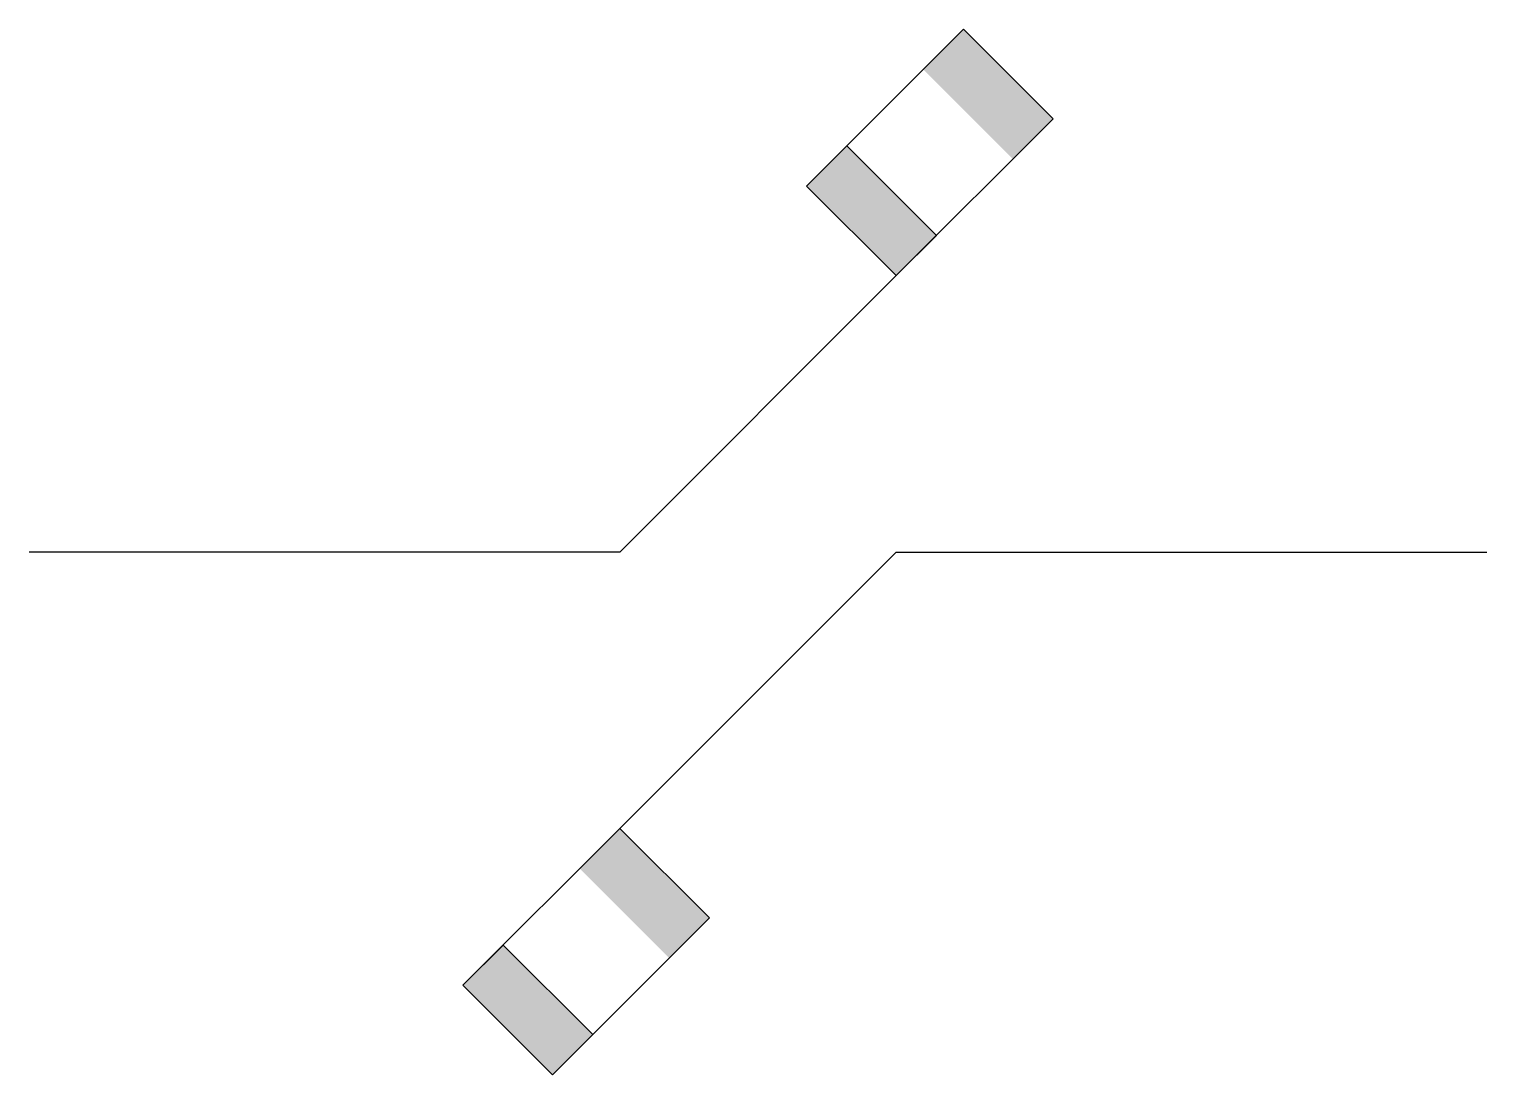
# Model space of a CAD drawing. Header units: metres. Extents: x -11.5 to 11.5, y -8.2 to 8.2.
import ezdxf

# ---------------------------------------------------------------- set-up
doc = ezdxf.new("R2010")
doc.units = ezdxf.units.M

# ---------------------------------------------------------------- blocks, each defined once
blk = doc.blocks.new('Secctionnement_1')
h = blk.add_hatch(color=256)
h.paths.add_polyline_path([(2.18, 4.36), (2.814, 4.994), (1.4, 6.408), (0.766, 5.774)])
h.paths.add_polyline_path([(4.021, 6.201), (4.655, 6.835), (3.241, 8.249), (2.607, 7.615)])
h = blk.add_hatch(color=256)
h.paths.add_polyline_path([(-3.241, -8.249), (-2.607, -7.615), (-4.021, -6.201), (-4.655, -6.835)])
h.paths.add_polyline_path([(-1.4, -6.408), (-0.766, -5.774), (-2.18, -4.36), (-2.814, -4.994)])
for p, q in [((-2.18, 0), (2.18, 4.36)), ((-2.18, 0), (-11.5, 0)), ((-2.18, -4.36), (2.18, 0)), ((2.18, 0), (11.5, 0))]:
    blk.add_line(p, q)
for points in [[(2.18, 4.36), (0.766, 5.774), (3.241, 8.249), (4.655, 6.835)], [(0.766, 5.774), (1.4, 6.408), (2.814, 4.994), (2.18, 4.36)], [(-3.241, -8.249), (-4.655, -6.835), (-2.18, -4.36), (-0.766, -5.774)], [(-4.655, -6.835), (-4.021, -6.201), (-2.607, -7.615), (-3.241, -8.249)]]:
    blk.add_lwpolyline(points, close=True)

msp = doc.modelspace()

# ---------------------------------------------------------------- block references
msp.add_blockref('Secctionnement_1', (0, 0))

doc.saveas('drawing.dxf')
